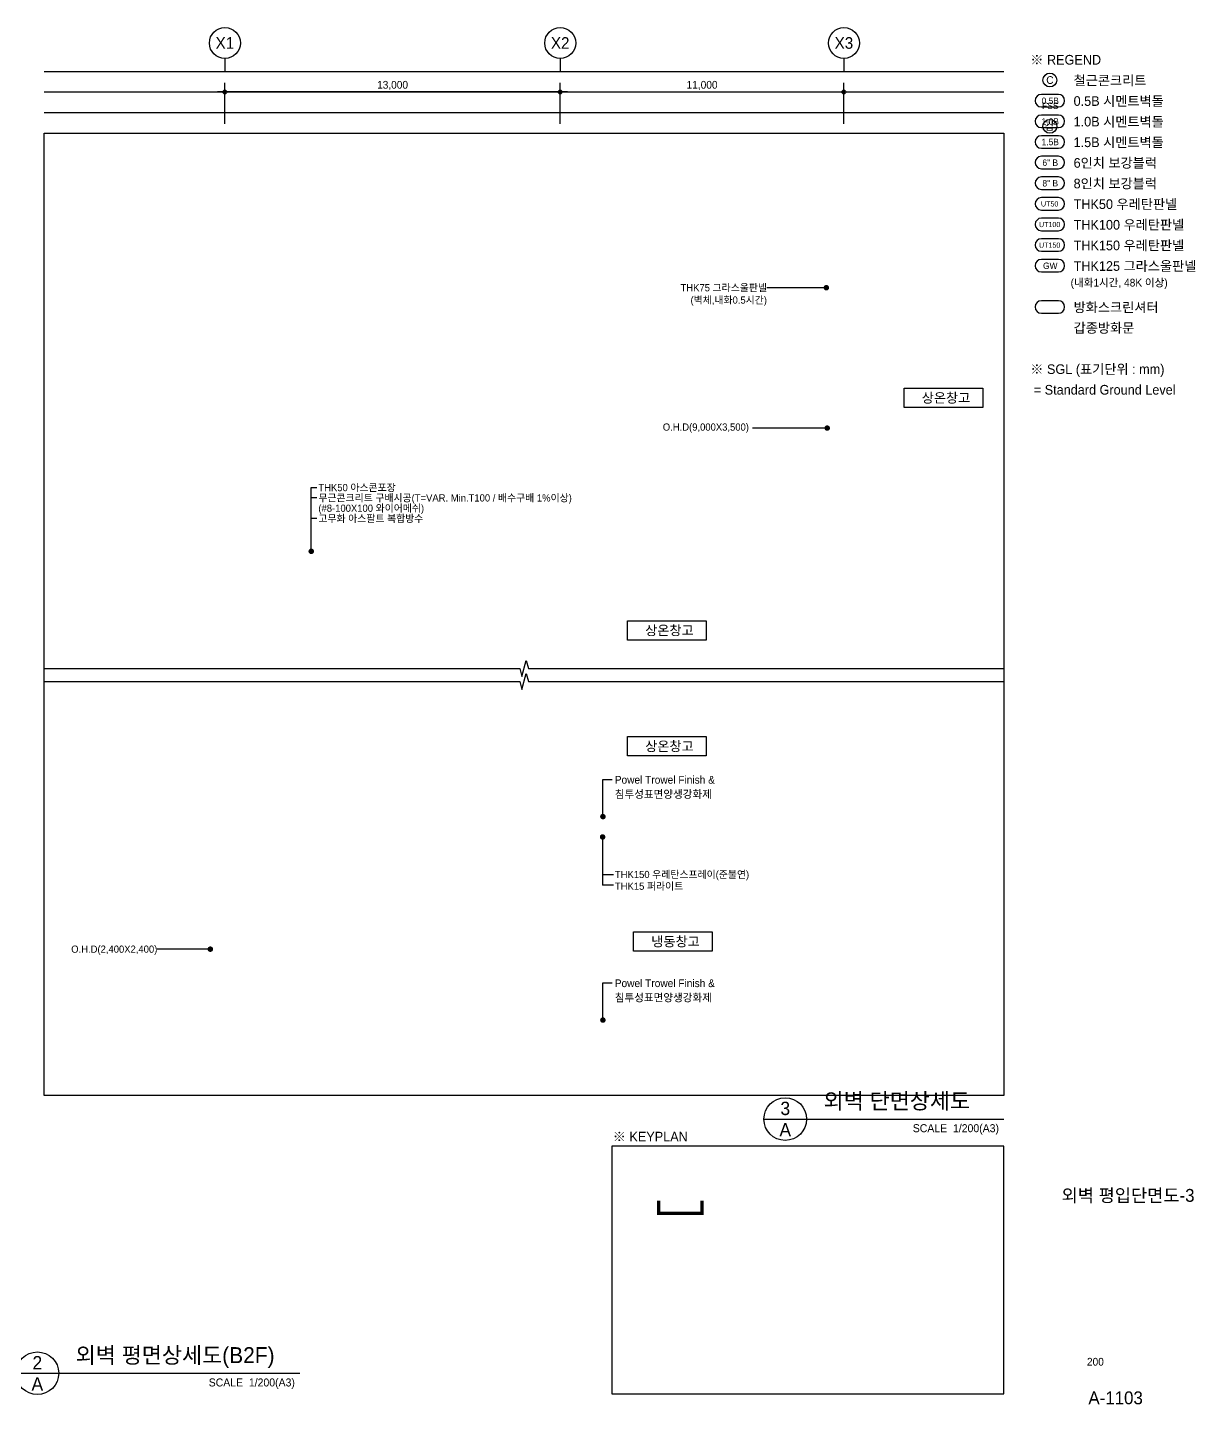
# Model space of a CAD drawing. Header units: millimetres. Extents: x 2569 to 248884, y 2561 to 56321.
# Drawn here: x 203606 to 248884, y 2913 to 56321 of the extents above; entities that cross this region are included whole.
import ezdxf
from ezdxf.enums import TextEntityAlignment as Align

# ---------------------------------------------------------------- set-up
doc = ezdxf.new("R2010")
doc.units = ezdxf.units.MM
for name, color, linetype in [('$ZCDB_AUDIT_GENERATED_600D18', 7, 'Continuous'), ('4A.TEC FORM-TEXT', 3, 'Continuous'), ('4A.TEC TEXT', 7, 'Continuous'), ('4A.TEC TEXT 2', 3, 'Continuous'), ('4A.TEC 심볼', 7, 'Continuous'), ('DIM', 7, 'Continuous'), ('㈜SE&C 심볼', 7, 'Continuous')]:
    doc.layers.add(name, color=color, linetype=linetype)
doc.layers.add('DEFPOINT', color=135, linetype='Continuous', plot=False)
doc.styles.add('GHS', font='malgun.ttf')
doc.styles.add('나눔고딕', font='')
doc.styles.add('돋움', font='')
doc.styles.add('돋음체', font='')
doc.styles.add('울릉도L', font='')
doc.styles.get('나눔고딕').set_extended_font_data('Dotum')
doc.styles.get('돋움').set_extended_font_data('Dotum')
doc.styles.get('돋음체').set_extended_font_data('Dotum')
doc.styles.get('울릉도L').set_extended_font_data('Dotum')
doc.dimstyles.new('DIM_600(외부치수)', dxfattribs={"dimscale": 400, "dimtxt": 3.3, "dimasz": 1, "dimexe": 2, "dimexo": 2, "dimgap": 1, "dimtad": 1, "dimdec": 0, "dimdsep": 46, "dimlunit": 6, "dimtxsty": '나눔고딕', "dimblk1": 'DIMDOT', "dimblk2": 'DIMDOT', "dimsah": 1, "dimcen": 2.5, "dimdle": 1.5, "dimclrd": 8, "dimclre": 8, "dimclrt": 3, "dimadec": 0, "dimazin": 0, "dimtfac": 1, "dimtdec": 0, "dimtix": 1, "dimtmove": 2, "dimatfit": 3, "dimldrblk": 'DIMDOT', "dimfxl": 1, "dimtvp": 1, "dimtolj": 1, "dimtzin": 0, "dimarcsym": 0})

# ---------------------------------------------------------------- blocks, each defined once
blk = doc.blocks.new('DIMDOT')
at = {"color": 0}
blk.add_line((-2, 0), (2, 0), dxfattribs=at)
for radius in [0.5, 0.25]:
    blk.add_circle((0, 0), radius, dxfattribs=at)
blk = doc.blocks.new('*D30')
at = {"layer": '$ZCDB_AUDIT_GENERATED_600D18', "color": 8, "lineweight": -2, "transparency": 16777216}
for p, q in [((211257, 52581), (211257, 54181)), ((224257, 52581), (224257, 54181)), ((224113, 53821), (211401, 53821))]:
    blk.add_line(p, q, dxfattribs=at)
at = {"layer": 'Defpoints', "color": 0, "transparency": 16777216}
for p in [(211257, 53821), (211257, 52221), (224257, 52221)]:
    blk.add_point(p, dxfattribs=at)
at = {"layer": '$ZCDB_AUDIT_GENERATED_600D18', "color": 8, "lineweight": -2, "transparency": 16777216, "xscale": 144, "yscale": 144, "zscale": 144, "rotation": 180}
blk.add_blockref('DIMDOT', (211257, 53821), dxfattribs=at)
at = {"layer": '$ZCDB_AUDIT_GENERATED_600D18', "color": 8, "lineweight": -2, "transparency": 16777216, "xscale": 144, "yscale": 144, "zscale": 144}
blk.add_blockref('DIMDOT', (224257, 53821), dxfattribs=at)
at = {"layer": '$ZCDB_AUDIT_GENERATED_600D18', "color": 3, "transparency": 16777216, "insert": (217757, 54072), "char_height": 300, "attachment_point": 5, "style": '나눔고딕'}
blk.add_mtext('\\A1;13,000', dxfattribs=at)
blk = doc.blocks.new('ccs122')
at = {"layer": '4A.TEC 심볼'}
blk.add_line((0, 8), (0, 3), dxfattribs=at)
blk.add_circle((0, 14), 6, dxfattribs=at)
at = {"layer": '4A.TEC TEXT 2', "color": 3, "style": 'GHS'}
blk.add_attdef('NO', text='', height=4.5, dxfattribs=at).set_placement((-0.01, 14.02), align=Align.MIDDLE_CENTER)
blk = doc.blocks.new('*D31')
at = {"layer": '$ZCDB_AUDIT_GENERATED_600D18', "color": 8, "lineweight": -2, "transparency": 16777216}
for p, q in [((224257, 52581), (224257, 54181)), ((235257, 52581), (235257, 54181)), ((224401, 53821), (235113, 53821))]:
    blk.add_line(p, q, dxfattribs=at)
at = {"layer": 'Defpoints', "color": 0, "transparency": 16777216}
for p in [(235257, 53821), (224257, 52221), (235257, 52221)]:
    blk.add_point(p, dxfattribs=at)
at = {"layer": '$ZCDB_AUDIT_GENERATED_600D18', "color": 8, "lineweight": -2, "transparency": 16777216, "xscale": 144, "yscale": 144, "zscale": 144, "rotation": 180}
blk.add_blockref('DIMDOT', (224257, 53821), dxfattribs=at)
at = {"layer": '$ZCDB_AUDIT_GENERATED_600D18', "color": 8, "lineweight": -2, "transparency": 16777216, "xscale": 144, "yscale": 144, "zscale": 144}
blk.add_blockref('DIMDOT', (235257, 53821), dxfattribs=at)
at = {"layer": '$ZCDB_AUDIT_GENERATED_600D18', "color": 3, "transparency": 16777216, "insert": (229757, 54072), "char_height": 300, "attachment_point": 5, "style": '나눔고딕'}
blk.add_mtext('\\A1;11,000', dxfattribs=at)

msp = doc.modelspace()

# ---------------------------------------------------------------- linework, layer by layer
for points in [[(240639.83, 41582.94), (237588.58, 41582.94), (237588.58, 42332.94), (240639.83, 42332.94)], [(229919.44, 32564.46), (226868.19, 32564.46), (226868.19, 33314.46), (229919.44, 33314.46)], [(229919.44, 28069), (226868.19, 28069), (226868.19, 28819), (229919.44, 28819)], [(230154.29, 20494.18), (227103.04, 20494.18), (227103.04, 21244.18), (230154.29, 21244.18)], [(226261.6, 3330.75), (241461.6, 3330.75), (241461.6, 12930.75), (226261.6, 12930.75)]]:
    msp.add_lwpolyline(points, close=True)
at = {"linetype": 'ByBlock', "ltscale": 0.1}
for points in [[(204251.6, 31456.82), (222689.13, 31456.82), (222772.87, 31144.32), (222940.34, 31769.32), (223024.07, 31456.82), (241461.6, 31456.82)], [(204251.6, 30956.82), (222689.13, 30956.82), (222772.87, 30644.32), (222940.34, 31269.32), (223024.07, 30956.82), (241461.6, 30956.82)]]:
    msp.add_lwpolyline(points, dxfattribs=at)
at = {"layer": '4A.TEC 심볼', "color": 1}
for p, q in [((214821.49, 38076.4), (214604.66, 38076.4)), ((214821.49, 37276.4), (214604.66, 37276.4)), ((225899.44, 23470.05), (225899.44, 23052.25)), ((226318.46, 23052.25), (225899.44, 23052.25))]:
    msp.add_line(p, q, dxfattribs=at)
at = {"layer": '4A.TEC 심볼'}
for p, q in [((232154.18, 13983.06), (241461.6, 13983.06)), ((203157.82, 4121.57), (214165.24, 4121.57))]:
    msp.add_line(p, q, dxfattribs=at)
at = {"layer": '4A.TEC 심볼', "elevation": -6666.67}
for points in [[(243571.07, 53726.38), (242912.64, 53726.38, 1), (242912.64, 53241.57), (243571.07, 53241.57, 1)], [(243571.07, 52926.38), (242912.64, 52926.38, 1), (242912.64, 52441.57), (243571.07, 52441.57, 1)], [(243571.07, 52126.38), (242912.64, 52126.38, 1), (242912.64, 51641.57), (243571.07, 51641.57, 1)], [(243571.07, 51326.38), (242912.64, 51326.38, 1), (242912.64, 50841.57), (243571.07, 50841.57, 1)], [(243571.07, 50526.38), (242912.64, 50526.38, 1), (242912.64, 50041.57), (243571.07, 50041.57, 1)], [(243571.07, 49726.38), (242912.64, 49726.38, 1), (242912.64, 49241.57), (243571.07, 49241.57, 1)], [(243571.07, 48926.38), (242912.64, 48926.38, 1), (242912.64, 48441.57), (243571.07, 48441.57, 1)], [(243571.07, 48126.38), (242912.64, 48126.38, 1), (242912.64, 47641.57), (243571.07, 47641.57, 1)], [(243571.07, 47326.38), (242912.64, 47326.38, 1), (242912.64, 46841.57), (243571.07, 46841.57, 1)], [(243571.07, 45726.38), (242912.64, 45726.38, 1), (242912.64, 45241.57), (243571.07, 45241.57, 1)]]:
    msp.add_lwpolyline(points, format="xyb", close=True, dxfattribs=at)
at = {"layer": '4A.TEC 심볼', "color": 1}
for points in [[(234574.81, 46228.99), (232272.08, 46228.99)], [(234607.26, 40784.66), (231708.68, 40784.66)], [(214604.66, 36004.39), (214604.66, 38476.4), (214821.49, 38476.4)], [(225899.44, 24924.84), (225899.44, 23470.05), (226318.46, 23470.05)], [(210692.52, 20573.35), (208637.74, 20573.35)]]:
    msp.add_lwpolyline(points, dxfattribs=at)
at = {"layer": '4A.TEC 심볼', "color": 1, "const_width": 106.74}
for points in [[(234521.44, 46228.99, -1), (234628.18, 46228.99, -1)], [(234553.89, 40784.66, -1), (234660.63, 40784.66, -1)], [(214604.66, 36057.76, 1), (214604.66, 35951.02, 1)], [(225899.44, 24978.21, 1), (225899.44, 24871.47, 1)], [(210639.15, 20573.35, -1), (210745.89, 20573.35, -1)]]:
    msp.add_lwpolyline(points, format="xyb", close=True, dxfattribs=at)
at = {"layer": '4A.TEC 심볼'}
for centre, radius in [((243241.86, 54283.97, -6666.67), 269.32), ((243241.86, 52489.24, -6666.67), 269.32), ((232982.18, 13983.06), 828), ((203985.82, 4121.57), 828)]:
    msp.add_circle(centre, radius, dxfattribs=at)
at = {"layer": 'DEFPOINT'}
for points in [[(204251.6, 54620.75), (241461.6, 54620.75)], [(204251.6, 53820.75), (241461.6, 53820.75)], [(204251.6, 53020.75), (241461.6, 53020.75)]]:
    msp.add_lwpolyline(points, dxfattribs=at)
msp.add_lwpolyline([(204251.6, 52220.75), (241461.6, 52220.75), (241461.6, 14900.75), (204251.6, 14900.75)], close=True, dxfattribs=at)
at = {"layer": 'DIM', "const_width": 124.38}
msp.add_lwpolyline([(228072.55, 10819.01), (228072.55, 10330), (229750, 10330), (229750, 10819.01)], dxfattribs=at)
at = {"layer": '㈜SE&C 심볼', "color": 1}
for p, q in [((225911.96, 27155.97), (226273.44, 27155.97)), ((225911.96, 25713.65), (225911.96, 27155.97)), ((225911.96, 19264.39), (226273.44, 19264.39)), ((225911.96, 17822.07), (225911.96, 19264.39))]:
    msp.add_line(p, q, dxfattribs=at)
at = {"layer": '㈜SE&C 심볼', "color": 1, "const_width": 106.74}
for points in [[(225911.96, 25660.27, 1), (225911.96, 25767.02, 1)], [(225911.96, 17768.7, 1), (225911.96, 17875.44, 1)]]:
    msp.add_lwpolyline(points, format="xyb", close=True, dxfattribs=at)

# ---------------------------------------------------------------- block references
at = {"layer": '4A.TEC 심볼'}
ref = msp.add_blockref('ccs122', (211256.95, 54320.75), dxfattribs=dict(at, xscale=99.99999954993666, yscale=99.99999954993666, zscale=99.99999954993666))
ref.add_attrib('NO', 'X1', dxfattribs={"layer": '0', "color": 3, "height": 450, "style": '울릉도L'}).set_placement((211256.33, 55722.54, -1666.67), align=Align.MIDDLE_CENTER)
ref = msp.add_blockref('ccs122', (224256.95, 54320.75), dxfattribs=dict(at, xscale=99.99999954993666, yscale=99.99999954993666, zscale=99.99999954993666))
ref.add_attrib('NO', 'X2', dxfattribs={"layer": '0', "color": 3, "height": 450, "style": '울릉도L'}).set_placement((224256.33, 55722.54, -1666.67), align=Align.MIDDLE_CENTER)
ref = msp.add_blockref('ccs122', (235256.95, 54320.75), dxfattribs=dict(at, xscale=99.99999954993666, yscale=99.99999954993666, zscale=99.99999954993666))
ref.add_attrib('NO', 'X3', dxfattribs={"layer": '0', "color": 3, "height": 450, "style": '울릉도L'}).set_placement((235256.33, 55722.54, -1666.67), align=Align.MIDDLE_CENTER)

# ---------------------------------------------------------------- texts
at = {"layer": '4A.TEC FORM-TEXT', "style": '돋움'}
msp.add_text('A-1103', height=500, dxfattribs=at).set_placement((245788.92, 2919.86), align=Align.CENTER)
at = {"layer": '4A.TEC TEXT', "style": '돋움'}
for s, p in [('C', (243241.86, 54283.97, -6666.67)), ('갑', (243229.37, 52493.14, -6666.67))]:
    msp.add_text(s, height=300, dxfattribs=at).set_placement(p, align=Align.MIDDLE_CENTER)
for s, height, p in [('0.5B', 250, (243255.62, 53480.12, -6666.67)), ('FSS', 250, (243255.62, 53285.39, -6666.67)), ('1.0B', 250, (243255.62, 52680.12, -6666.67)), ('1.5B', 250, (243255.62, 51880.12, -6666.67)), ('6" B', 250, (243255.62, 51080.12, -6666.67)), ('8" B', 250, (243255.62, 50280.12, -6666.67)), ('UT50', 200, (243231.84, 49480.12, -6666.67)), ('UT100', 200, (243231.84, 48680.12, -6666.67)), ('UT150', 200, (243231.84, 47880.12, -6666.67)), ('GW', 250, (243255.62, 47080.12, -6666.67))]:
    msp.add_text(s, height=height, dxfattribs=at).set_placement(p, align=Align.MIDDLE)
for s, p in [('THK75 그라스울판넬', (232272.08, 46228.99)), ('(벽체,내화0.5시간)', (232272.08, 45751.72)), ('O.H.D(9,000X3,500)', (231573.53, 40824.54)), ('O.H.D(2,400X2,400)', (208637.74, 20573.35))]:
    msp.add_text(s, height=280, dxfattribs=at).set_placement(p, align=Align.MIDDLE_RIGHT)
at = {"layer": '4A.TEC TEXT', "color": 3, "style": '돋음체'}
for s, p in [('상온창고', (239212.85, 41957.94)), ('상온창고', (228492.46, 32939.46)), ('상온창고', (228492.46, 28444)), ('냉동창고', (228727.31, 20869.18))]:
    msp.add_text(s, height=375, dxfattribs=at).set_placement(p, align=Align.MIDDLE_CENTER)
at = {"layer": '4A.TEC TEXT', "style": '돋움'}
for s, height, p in [('THK50 아스콘포장', 280, (214881.49, 38476.4)), ('무근콘크리트 구배시공(T=VAR. Min.T100 / 배수구배 1%이상)', 280, (214881.49, 38076.4)), ('고무화 아스팔트 복합방수', 280, (214881.49, 37276.4)), ('(#8-100X100 와이어메쉬)', 280, (214881.49, 37676.4)), ('Powel Trowel Finish &', 300, (226372.7, 27143.06)), ('침투성표면양생강화제', 300, (226372.7, 26585.97)), ('THK150 우레탄스프레이(준불연)', 280, (226378.46, 23470.05)), ('THK15 퍼라이트', 280, (226378.46, 23015.82)), ('Powel Trowel Finish &', 300, (226372.7, 19251.48)), ('침투성표면양생강화제', 300, (226372.7, 18694.39))]:
    msp.add_text(s, height=height, dxfattribs=at).set_placement(p, align=Align.MIDDLE_LEFT)
at = {"layer": '4A.TEC TEXT 2', "color": 3, "style": '나눔고딕'}
for s, height, p in [('※ REGEND', 375, (242480.49, 54770.4, -6666.67)), ('철근콘크리트', 375, (244160.39, 53970.44, -6666.67)), ('0.5B 시멘트벽돌', 375, (244160.39, 53170.44, -6666.67)), ('1.0B 시멘트벽돌', 375, (244160.39, 52370.44, -6666.67)), ('1.5B 시멘트벽돌', 375, (244160.39, 51570.44, -6666.67)), ('6인치 보강블럭', 375, (244160.39, 50770.44, -6666.67)), ('8인치 보강블럭', 375, (244160.39, 49970.44, -6666.67)), ('THK50 우레탄판넬', 375, (244160.39, 49170.44, -6666.67)), ('THK100 우레탄판넬', 375, (244160.39, 48370.44, -6666.67)), ('THK150 우레탄판넬', 375, (244160.39, 47570.44, -6666.67)), ('THK125 그라스울판넬', 375, (244160.39, 46770.44, -6666.67)), ('(내화1시간, 48K 이상)', 300, (244044.19, 46185.72, -6666.67)), ('방화스크린셔터', 375, (244160.39, 45170.44, -6666.67)), ('갑종방화문', 375, (244160.39, 44370.44, -6666.67)), ('※ SGL (표기단위 : mm)', 375, (242480.49, 42770.4, -6666.67)), (' = Standard Ground Level', 375, (242480.49, 41970.4, -6666.67)), ('외벽 단면상세도', 621, (234467.96, 14190.06)), ('※ KEYPLAN', 375, (226292.09, 13001.15, -6666.67)), ('외벽 평면상세도(B2F)', 621, (205471.6, 4328.57))]:
    msp.add_text(s, height=height, dxfattribs=at).set_placement(p, align=Align.BOTTOM_LEFT)
for s, p in [('3', (232982.18, 14397.06)), ('A', (232982.18, 13569.06)), ('2', (203985.82, 4535.57)), ('A', (203985.82, 3707.57))]:
    msp.add_text(s, height=517.5, dxfattribs=at).set_placement(p, align=Align.MIDDLE)
for p in [(241267.2, 13379.78), (213970.83, 3518.29)]:
    msp.add_text('SCALE  1/200(A3)', height=310.5, dxfattribs=at).set_placement(p, align=Align.BOTTOM_RIGHT)
at = {"layer": '4A.TEC TEXT 2', "style": '나눔고딕'}
for s, height, p in [('외벽 평입단면도-3', 500, (246270.7, 10772.9)), ('200', 300, (245004.95, 4419.84))]:
    msp.add_text(s, height=height, dxfattribs=at).set_placement(p, align=Align.CENTER)

# ---------------------------------------------------------------- dimensions: what is measured, and where the dimension line sits
at = {"layer": '$ZCDB_AUDIT_GENERATED_600D18'}
for base, p2, angle, picture, middle in [((211256.95, 53820.75), (211256.95, 52220.75), 180, '*D30', (217756.95, 54071.85)), ((235256.95, 53820.75), (235256.95, 52220.75), 0, '*D31', (229756.95, 54071.85))]:
    dim = msp.add_linear_dim(base=base, p1=(224256.95, 52220.75), p2=p2, angle=angle, dimstyle='DIM_600(외부치수)', override={"dimscale": 600, "dimtxt": 0.5, "dimasz": 0.24, "dimexe": 0.6, "dimexo": 0.6, "dimgap": 0.12, "dimdec": 1, "dimdle": 0.5}, dxfattribs=at)
    dim.commit()
    dim.dimension.update_dxf_attribs({"geometry": picture, "text_midpoint": middle})

doc.saveas('drawing.dxf')
